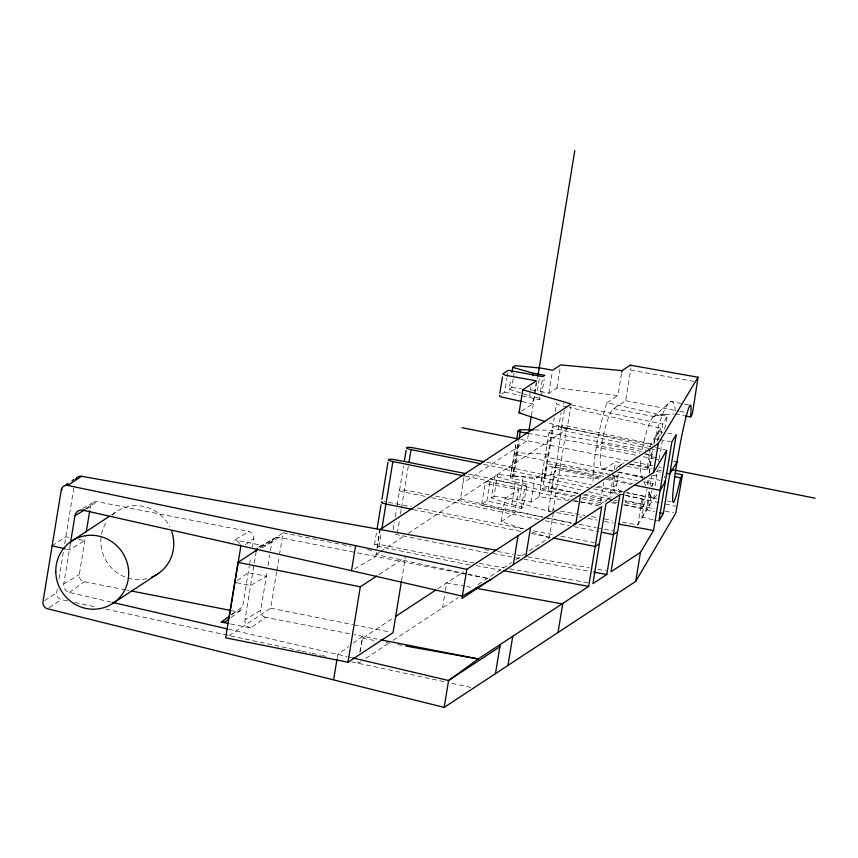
<?xml version="1.0" encoding="UTF-8"?>
<svg xmlns="http://www.w3.org/2000/svg" width="858" height="858" viewBox="0 0 858 858"><rect width="100%" height="100%" fill="white"/><g stroke="black" fill="none" stroke-linecap="round" stroke-linejoin="round"><path stroke-width="0.64" stroke-dasharray="4.29 3.22" d="M354.526 568.908L375.793 556.456L376.33 552.895M377.005 548.198L379.483 530.995M231.832 614.618L242.653 606.735L249.238 566.237M466.452 573.852L376.104 554.461L376.962 549.206M377.177 547.897L380.169 529.515M67.589 600.932L61.411 599.613A5.974 5.781 53.9 0 1 56.692 592.696L57.636 586.872M58.977 578.732L63.546 550.804M64.693 543.822L73.842 487.966M111.165 602.112L69.412 592.47A7.304 6.789 72 0 1 63.782 583.869L70.463 543.221M125.665 589.854L84.202 581.735A6.092 5.899 53.9 0 1 79.279 574.656L85.553 536.314M90.09 508.612L90.444 506.477A6.092 5.899 53.9 0 1 97.308 501.726L248.927 531.531A6.049 5.856 53.9 0 1 253.818 538.556L252.413 547.072M256.167 551.437L245.002 619.615L260.746 610.285L267.031 571.932M268.071 565.54L269.82 554.89M270.517 550.632L271.911 542.106A6.038 5.845 53.9 0 1 278.668 537.376L355.158 552.402M228.947 635.66L270.71 608.225L276.673 571.803M276.887 570.506L279.225 556.199M279.44 554.901L283.065 532.797L350.729 546.299M337.269 657.528L337.784 654.397L348.691 646.471M469.691 564.982L378.979 546.557A5.974 1.073 9.3 0 1 374.506 544.573L376.683 531.274M378.979 546.557L381.295 532.389M393.061 529.997L394.369 522.029M395.238 516.709L396.546 508.73M397.125 505.19L403.507 466.205M397.308 533.365L399.635 519.187M400.482 514.028L401.319 508.869M401.533 507.582L408.29 466.344M401.544 580.619L405.384 557.217M442.567 607.872L444.862 593.833M445.377 590.712L446.653 582.914L464.36 586.132M463.953 477.241L460.381 499.077L542.899 517.063M481.67 504.332L485.306 482.475L490.422 479.118L525.053 485.403L526.994 484.126L523.23 507.164L521.289 508.44L486.851 500.933L481.67 504.332A5.974 1.083 10.3 0 0 486.111 506.435L514.811 512.687L518.586 489.65L487.237 483.848A5.781 1.019 8.3 0 1 485.188 482.893L485.306 482.475M408.269 533.322L490.84 478.517L490.744 479.129L572.372 496.632M486.851 500.933L490.422 479.118M501.898 393.961L504.665 392.138L506.971 378.024M507.185 376.737L507.818 372.887M523.23 507.164L511.743 504.665L491.377 497.951L494.948 476.136L497.543 474.431L523.219 476.919L534.77 479.021L542.857 473.702L600.343 479.043M520.656 392.932L509.191 389.157L510.875 378.893M491.377 497.951L493.972 496.256L497.543 474.431M509.191 389.157L511.786 387.462L514.092 373.337M490.744 479.129L508.966 466.602L508.869 467.213L591.698 484.984M522.243 528.678L501.211 521.621L504.987 498.584L518.586 489.65M510.371 477.552L515.808 444.401M577.799 493.65L512.591 478.507A2.992 0.547 10.8 0 1 510.446 477.445L516.151 442.631M510.446 477.445L512.451 476.126L518.157 441.312M512.591 478.507L518.79 440.669M512.451 476.126A2.992 0.547 10.8 0 1 513.792 476.018L519.498 441.173M511.743 504.665L515.454 482.024L494.948 476.136M521.879 395.892L539.103 399.646L541.044 398.369L529.568 395.86L531.005 387.065M521.578 411.154L532.625 403.893L534.094 394.937M534.309 393.661L535.982 383.419M528.378 434.137L527.295 440.733L462.559 483.279M531.402 415.68L537.655 377.434M568.318 500.396L539.092 496.739L530.995 502.059L519.519 499.56L523.219 476.919M621.482 373.723L617.899 395.57L556.906 387.945L548.809 393.264L537.333 390.755L539.596 376.93M521.289 508.44L525.053 485.403M539.103 399.646L539.521 397.082M540.358 391.967L542.449 379.161M541.462 395.806L544.187 379.172M530.995 502.059L534.77 479.021M548.809 393.264L552.166 372.78M541.13 480.737L548.959 432.915L552.756 430.426L544.916 478.249L541.13 480.737L582.26 490.293M539.092 496.739L542.857 473.702M556.906 387.945L560.253 367.471M513.792 476.018L544.176 478.088L552.005 430.298L552.756 430.426M575.471 495.86L548.294 490.701A7.465 1.308 8.3 0 1 542.696 488.331L546.6 464.468A7.465 1.341 9.3 0 1 555.416 464.832L607.496 474.796M649.066 448.434L558.311 429.547A7.465 1.341 9.3 0 1 552.734 427.048L554.3 417.503M555.276 411.529L556.638 403.185M548.294 490.701L552.177 466.966A7.465 1.341 9.3 0 1 546.6 464.468M558.311 429.547L561.121 412.398M542.696 488.331A7.465 1.308 8.3 0 1 551.533 488.577L555.416 464.832M552.734 427.048A7.465 1.341 9.3 0 1 561.55 427.423L564.35 410.274M552.852 511.904L566.591 428.013A5.974 1.083 10.3 0 1 562.14 425.922L555.265 471.396L555.276 470.452L548.369 510.006M529.257 550.9L549.27 537.762L553.356 512.794M508.869 467.213L567.084 428.968L570.742 406.628M581.027 501.984L600.085 504.365L603.667 482.518M600.085 504.365L608.376 498.916A5.974 1.126 -78.7 0 0 610.617 492.267L613.438 475.042M614.382 469.305L615.636 461.647L623.981 463.288M612.398 471.299L603.635 469.53A31.371 5.888 -78.7 0 1 601.833 443.532A31.371 5.888 -78.7 0 1 613.62 408.612L625.611 400.729L630.619 370.109A5.974 1.126 -78.7 0 0 630.887 368.039M622.908 491.505L621.524 491.184L617.867 493.575A5.952 5.77 53.9 0 1 612.987 487.183L615.122 474.131M621.524 491.162A5.952 5.716 60.4 0 1 616.698 484.749L618.822 471.696M622.404 522.136L637.88 524.892L642.127 499.002L643.693 496.321L627.069 492.46M627.026 466.42L646.911 469.787L650.085 450.364M650.621 447.125L651.147 443.897L660.445 428.067L569.562 407.475M624.742 504.558L641.698 508.494L643.693 496.321M646.911 469.787L648.455 467.213L650.45 455.04L652.691 451.319L647.5 450.396M652.831 519.712L641.902 517.17L646.417 489.639M647.232 484.641L648.326 477.97M649.141 472.973L652.82 450.536M653.839 444.262L654.74 438.77L659.03 431.638L662.719 432.26M641.902 517.17L646.235 509.759L649.431 490.229M650.235 485.349L651.833 475.579M657.432 441.409L659.03 431.638M637.88 524.892L647.114 509.459L650.267 490.218M658.644 439.06L660.445 428.067M624.978 501.308L649.452 505.555L651.93 490.401M652.616 486.272L653.067 483.515L642.642 481.52M660.992 435.081L662.794 424.066L667.299 416.398L606.949 402.767A61.905 11.626 -78.7 0 0 593.071 482.722M249.592 564.114L250.654 557.721M360.221 651.437L362.719 636.293L354.225 634.63M357.807 663.17L358.097 661.615M359.813 652.284L362.376 638.288L393.425 617.889M641.698 508.494L643.961 504.633L624.678 500.15M658.225 461.261L658.622 460.596M651.008 486.979L653.067 483.515M649.452 505.555L653.925 498.08A62.559 4.29 -80 0 1 654.493 492.299M653.002 417.235L670.656 401.533L690.593 405.201M231.07 617.481L240.261 610.542M237.409 580.534L248.187 572.629L266.334 576.19L250.579 585.531L236.883 582.743M245.495 544.626L253.818 538.556M69.412 592.47L84.202 581.735M231.285 614.768L235.843 611.454A6.049 5.856 53.9 0 0 242.653 606.735M230.491 623.916L250.836 628.002L265.583 617.288L350.579 633.912M353.367 643.082L362.719 636.293L377.166 639.124M52.123 545.849L65.83 536.84L69.401 537.537M111.519 514.907L115.916 512.022M44.691 600.579L56.692 592.696M259.985 547.951L283.065 532.797M376.104 554.461L379.44 552.273M380.544 551.544L403.828 536.239M606.949 402.767L617.899 395.57M379.011 574.538L404.279 557.936M501.211 521.621L514.811 512.687M603.635 469.53L615.636 461.647M618.307 466.398L621.996 463.974M437.784 588.749L463.545 571.814M612.977 487.183L616.688 484.749M358.505 663.116L360.607 661.732M365.862 658.279L387.923 643.779M393.179 640.325L458.118 597.651M478.131 584.502L511.475 562.591M515.926 559.673L524.817 553.828M49.196 607.603L61.411 599.613M86.025 509.116L90.444 506.477M63.803 583.869L79.279 574.656M262.076 547.94L271.911 542.106M85.596 508.59L97.308 501.726M239.661 543.575A7.229 6.918 56.2 0 0 234.695 539.907L248.927 531.531M278.668 537.376L264.296 545.806L234.706 539.875M82.765 508.301L92.857 502.638M259.738 546.471L274.281 538.309M613.62 408.612L653.742 416.602L660.435 414.875L674.109 413.921M665.111 414.403L656.574 415.562A47.64 8.516 9.3 0 0 653.742 416.602M652.713 475.536L660.242 475.01M534.706 429.879L552.005 430.298M573.401 501.029L577.209 501.501M511.786 387.462L521.364 388.695M530.941 389.94L537.333 390.755M493.972 496.256L519.519 499.56M667.642 433.086L675.031 434.32M551.533 488.577L578.464 493.243M584.577 494.305L610.285 498.766M654.74 438.77L658.697 439.478M660.016 439.704L670.559 441.58M548.959 432.915L646.203 450.171M528.11 433.344L639.929 453.174M645.184 454.107L650.45 455.04M630.619 370.109L693.672 381.349M630.287 463.996L648.455 467.213M560.499 511.1L585.006 515.476M591.452 516.623L596.61 517.535M604.354 518.918L612.086 520.302M497.554 551.48L513.245 554.279M516.87 554.922L522.908 556.005M527.734 556.863L589.317 567.835M597.769 569.347L606.22 570.849M479.429 563.395L503.571 567.696M509.609 568.779L588.084 582.764M362.376 638.288L376.866 640.872M386.079 642.524L390.036 643.221M397.93 644.637L401.887 645.345M515.454 482.024L526.994 484.126M466.57 586.529L473.208 587.741M556.628 512.601L574.249 515.862M579.289 516.784L581.81 517.256M588.095 518.414L596.911 520.045M604.461 521.439L613.266 523.069M493.007 553.464L513.363 557.228M515.765 557.668L519.358 558.333M524.152 559.223L590.036 571.396M476.072 565.594L501.233 570.248M595.752 487.076L623.573 492.342M626.093 492.824L653.925 498.08M582.882 497.265L606.349 501.726M611.293 502.659L616.237 503.603M623.648 505.008L647.114 509.459M561.55 427.423L652.681 444.852M612.698 475.793L637.44 480.523M656.306 471.417L661.218 472.372M625.611 400.729L678.839 411.175M679.89 411.379L687.194 412.816M629.204 464.317L652.166 468.822M657.378 469.852L661.561 470.667M603.528 476.351L562.215 468.243A5.974 1.073 9.3 0 0 555.255 467.964A5.974 1.073 9.3 0 0 559.727 469.959L601.136 478.367M608.965 477.413L614.403 478.485L618.114 476.051L611.754 474.742M486.743 462.248L508.966 466.602M468.607 474.152L490.84 478.517M429.332 494.873L406.553 490.401A5.974 1.073 9.3 0 0 399.592 490.132A5.974 1.073 9.3 0 0 404.064 492.117L426.297 496.632M435.328 496.053L543.243 517.235M544.444 517.471L573.219 523.112M579.214 524.292L595.999 527.584M597.189 527.82L600.793 528.528M604.386 529.236L612.784 530.877M388.427 502.305L411.207 506.778M417.202 507.957L523.916 528.903M533.504 530.791L555.083 535.027M561.078 536.207L594.658 542.792M484.577 549.613L488.502 550.386M474.292 563.062L381.467 544.841A5.974 1.073 9.3 0 0 374.506 544.573M357.582 552.874L487.719 578.474M78.915 539.403L84.856 540.572L69.391 549.785L66.152 549.045M126.855 590.09L129.226 590.551M231.102 610.531L235.843 611.454M675.385 413.878L684.266 415.658M656.585 457.797L651.479 456.778L645.548 453.517M673.176 461.111L677.005 461.872M520.763 439.435L628.485 460.939M633.74 461.99L653.453 465.926M658.708 466.966L661.336 467.492M617.417 472.297L641.258 477.027M367.642 549.678L371.546 550.461M270.71 608.225L352.692 624.592M353.989 624.849L389.124 631.863M635.499 455.137L596.289 447.179L601.833 443.532L641.988 451.555L642.535 448.423A31.317 5.813 -78.8 0 1 652.959 417.31M643.339 456.735L653.796 458.858M655.104 459.127L659.03 459.92M606.156 479.386L631.263 484.48M483.601 464.328L505.63 468.8M465.476 476.233L487.505 480.705M431.531 497.694L540.09 519.734M545.323 520.795L568.865 525.579M574.099 526.64L598.948 531.692M413.406 509.609L520.656 531.381M531.123 533.504L550.739 537.494M487.816 553.067L397.104 534.652A5.974 1.073 9.3 0 1 394.787 534.084M613.47 470.838L545.044 456.831L548.83 454.343L548.09 454.193L517.127 452.777L514.178 454.332L610.488 474.485M618.629 471.889L644.455 477.177M649.388 478.196L660.059 480.373M650.364 448.713L655.544 449.785M552.177 466.966L602.745 477.488M607.936 478.571L632.571 483.697M656.842 498.852L651.812 497.801L647.189 488.985M666.913 500.933L673.208 502.241M571.514 404.955L662.794 424.066M651.147 443.897L569.079 426.297A5.974 1.083 10.3 0 0 562.14 425.922M597.704 486.272L621.707 491.419M610.617 492.267L617.149 493.661M618.457 493.94L660.252 502.906M665.476 504.021L675.922 506.263M608.376 498.916L611.529 499.592M614.682 500.268L616.795 500.718M625.203 502.531L654.654 508.837M665.175 511.1L673.584 512.902M581.971 498.691L603.582 503.324M467.76 574.131L490.015 578.903M75 602.52L95.989 607.024M105.877 609.148L300.997 650.986M302.231 651.254L310.875 653.11M312.119 653.367L320.763 655.222M321.997 655.491L325.697 656.284M351.63 661.85L444.701 681.799M451.898 683.343L471.106 687.462M504.665 392.138L519.734 395.42M522.179 401.619L532.625 403.893M547.297 518.018L571.728 523.348M566.591 428.013L650.439 446.578M655.437 447.683L665.454 449.903M505.534 469.412L588.899 487.859M593.672 488.921L617.492 494.187M544.176 478.088L544.916 478.249M646.235 509.759L654.783 511.658M487.408 481.317L569.583 499.506M574.345 500.568L577.927 501.351M580.308 501.887L599.367 506.102M620.902 494.251L622.415 494.594M625.45 495.27L642.127 499.002M567.106 406.917L562.194 405.802A7.465 1.362 10.3 0 1 556.563 403.71A7.465 1.362 10.3 0 1 559.888 402.885M228.582 629.193L347.018 656.574M588.685 491.784L611.829 497.168M583.011 494.862L606.488 500.321M613.009 501.833L616.913 502.745M654.043 519.991L657.678 520.838M348.166 656.842L351.63 657.657M633.697 475.536L642.492 477.82A31.317 5.813 -78.8 0 1 641.13 457.593M504.987 498.584L550.332 511.915M523.198 393.768L529.568 395.86M549.066 422.919L567.084 428.968M532.25 532.046L549.27 537.762M642.492 477.82L641.516 476.887L643.221 480.523M643.79 481.724L646.621 487.773M146.847 578.614A37.344 36.068 56.7 0 1 107.658 563.202A37.344 36.068 56.7 0 1 107.046 521.042M112.055 515.154A37.344 36.068 56.7 0 1 169.659 526.651M551.211 511.55A5.974 1.051 8.3 0 1 548.519 509.931A5.974 1.051 8.3 0 1 554.751 510.081M654.15 442.867A49.303 9.256 -78.7 0 1 675.3 411.636M665.1 475.793A49.303 9.256 -78.7 0 1 664.478 477.724M656.981 494.734A49.303 9.256 -78.7 0 1 649.259 490.755M648.905 484.287A49.303 9.256 -78.7 0 1 649.109 477.166M649.399 473.219A49.303 9.256 -78.7 0 1 652.488 450.986M644.315 477.23A47.64 8.516 9.3 0 1 644.637 477.091M655.255 485.778A62.559 4.29 -80 0 1 657.303 470.881M659.191 458.891A62.559 4.29 -80 0 1 662.322 441.012M664.618 429.139A62.559 4.29 -80 0 1 667.32 416.312M384.009 501.769A5.974 1.073 9.3 0 1 385.092 501.833M265.583 617.288A6.038 5.845 53.9 0 1 260.746 610.285M250.847 627.959A7.239 7.046 53.8 0 1 244.97 619.615M619.551 467.342A5.952 5.716 60.4 0 1 624.999 463.138M615.84 469.787A5.952 5.77 53.9 0 1 620.795 465.572M563.223 403.26A7.465 1.362 10.3 0 1 563.953 403.389M258.419 547.361A7.239 7.014 49.9 0 1 264.285 545.849"/><path stroke-width="1.29" d="M379.483 530.995L379.708 529.429M685.531 415.905L690.604 416.924A49.871 3.432 -80 0 0 689.167 406.906A49.7 3.421 -80 0 0 681.349 437.988A48.745 3.357 -80 0 0 677.831 456.906L676.222 466.752A48.745 3.357 -80 0 0 673.852 483.773A49.7 3.421 -80 0 0 673.573 502.134M690.604 416.924L692.406 413.835L698.08 377.155L658.279 443.586L496.074 550.171L81.607 476.287L67.643 485.424A5.974 5.556 72 0 0 61.272 489.982L42.986 601.705A5.974 5.556 72 0 0 47.447 608.74L444.165 707.389L635.714 581.392L675.825 513.03L682.432 474.764L675.128 473.326M70.463 543.221L74.968 515.69A7.304 6.789 72 0 1 82.894 510.199M86.25 532.046L89.747 510.746M257.786 549.399L238.009 562.398L225.654 637.826L347.973 662.247L393.028 632.646L401.329 581.917M333.687 679.418L337.012 659.083M491.108 579.322L462.387 596.171L351.49 570.688L355.587 545.667L67.643 485.424M347.973 662.247L360.328 586.818L376.812 575.986M377.112 528.625L381.027 504.697M381.907 499.377L387.998 462.172M381.928 528.517L392.9 461.507A5.974 1.073 9.3 0 1 388.427 459.513A5.974 1.073 9.3 0 1 395.388 459.781L466.001 473.637M404.386 460.885L406.124 450.257M408.923 462.483L411.025 449.592A5.974 1.073 9.3 0 1 406.553 447.597A5.974 1.073 9.3 0 1 413.513 447.876L484.126 461.733M464.21 475.686L464.468 474.12M496.074 550.171L466.773 569.337L462.001 598.455L601.748 506.628L588.674 586.411L478.045 659.105L448.573 680.512L444.165 707.389M499.849 393.286L502.52 376.984M511.926 372.479L512.773 367.342L515.358 365.637L541.033 368.125L552.584 370.227L560.682 364.907L621.996 370.613L630.276 365.165L697.983 377.23M545.055 421.568L519.036 412.827L522.801 389.789L536.4 380.855L507.539 375.622A5.974 1.051 8.3 0 1 503.056 373.723L508.236 370.324L542.878 376.608L544.819 375.332L533.268 373.23L512.773 367.342M516.57 440.057L518.05 431.027L520.055 429.708L533.376 429.847M519.819 431.156L520.055 429.708M519.026 439.221L520.216 431.939L518.05 431.027M532.861 375.75L533.268 373.23M529.021 430.18L531.177 416.999M537.88 376.115L574.806 150.611M495.452 673.723L500.235 644.53M513.298 564.746L518.082 535.574M507.99 665.325L512.741 636.314M525.804 556.531L530.555 527.52M558.043 632.432L562.794 603.421M575.857 523.637L580.609 494.626M621.739 372.168L621.996 370.613M606.81 574.495L619.873 494.712L605.984 503.839L592.921 583.622L606.81 574.495L593.629 572.061M635.714 581.392L640.465 552.38L653.549 530.512L666.709 450.171L653.528 472.597L624.109 491.934L611.046 571.718L640.465 552.38M653.528 472.597L658.279 443.586M663.32 513.556L676.265 434.523L671.878 441.816L658.901 521.117L663.32 513.556L659.663 512.741M673.573 502.144A49.871 3.432 -80 0 0 680.619 477.863L682.432 474.764M677.005 461.872L669.787 474.045L666.119 473.326M235.746 581.745L234.92 582.346L235.896 582.55M228.646 623.541L221.246 622.061L229.461 616.098M61.272 489.982L62.13 489.425M70.86 541.623L109.32 516.344M113.631 602.863L158.687 573.262M499.764 395.356L499.431 395.935A5.781 1.051 10.3 0 0 501.447 396.986L521.224 401.415M519.036 412.827L519.884 412.269M380.405 529.354L571.171 404L522.801 389.789M395.645 616.43L435.564 590.197M599.452 543.736L595.216 546.525L553.356 538.02M617.578 531.821L613.341 534.609L601.565 532.217M499.86 646.814L448.573 680.512L352.788 657.936M66.055 484.641L68.029 483.344M71.975 480.759L73.949 479.461M74.968 515.69L84.921 509.77M520.216 431.939L528.11 433.344M405.834 646.042L478.26 658.965L380.77 639.832M475.418 588.138L562.108 603.871M618.307 524.002L653.549 530.512M503.625 570.688L588.674 586.411M131.596 591.023L229.923 610.295M462.001 427.702L516.848 438.653M670.538 469.337L815.1 498.198M674.281 476.576L680.63 477.842M238.009 562.398L360.328 586.818M635.027 485.253L660.124 490.347L665.39 481.467L664.328 481.252M411.025 449.592L481.006 463.803M392.9 461.507L462.88 475.707M412.097 509.341L385.939 504.032A5.974 1.073 9.3 0 1 382.325 501.801M355.587 545.667L466.773 569.337M574.023 523.841L575.171 524.088M82.894 510.178L351.49 570.688M52.123 545.849L65.079 548.798M112.473 602.413L227.273 628.893M171.718 531.563A37.344 36.068 56.7 0 1 151.759 577.026M221.246 622.029A7.229 6.982 63.3 0 0 229.365 616.441L240.508 548.262A7.229 6.918 56.2 0 0 240.251 544.927M630.276 365.165A5.974 1.126 -78.7 0 1 630.887 365.926M75.515 479.322A5.974 5.781 53.9 0 1 81.607 476.297M256.134 551.437A7.239 7.014 49.9 0 1 257.443 548.401M55.791 572.061A37.344 36.068 56.7 0 0 111.315 604.354A37.344 36.068 56.7 0 0 109.62 540.326A37.344 36.068 56.7 0 0 55.791 572.061"/></g></svg>
